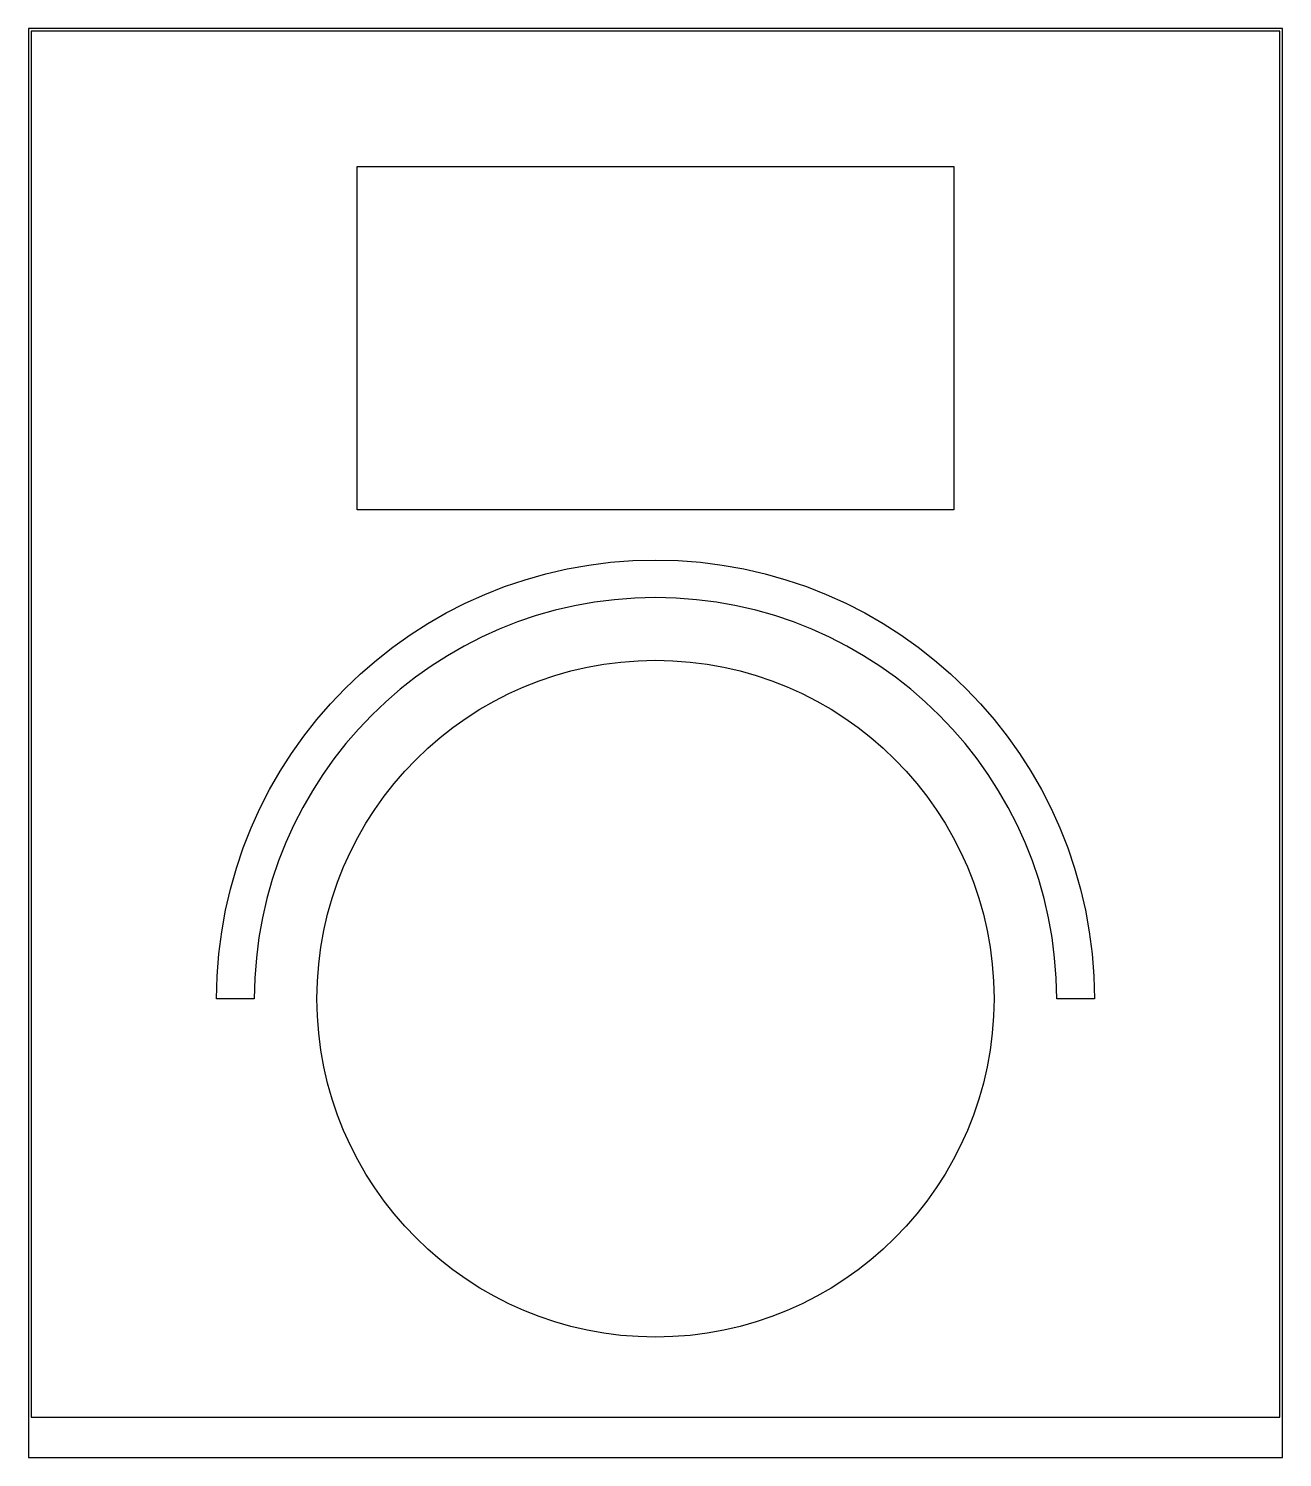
# Model space of a CAD drawing. Header units: millimetres. Extents: x 0 to 50, y 3 to 60.
import ezdxf

# ---------------------------------------------------------------- set-up
doc = ezdxf.new("R2010")
doc.units = ezdxf.units.MM
doc.layers.get('0').update_dxf_attribs({"linetype": 'CONTINUOUS'})

msp = doc.modelspace()

# ---------------------------------------------------------------- linework, layer by layer
for points in [[(0, 3), (50, 3), (50, 60), (0, 60)], [(49.9, 4.6), (49.9, 59.9), (0.1, 59.9), (0.1, 4.6)], [(36.9, 54.5), (36.9, 40.8), (13.1, 40.8), (13.1, 54.5)]]:
    msp.add_lwpolyline(points, close=True)
msp.add_lwpolyline([(9, 21.3), (7.5, 21.3, -1), (42.5, 21.3), (41, 21.3, 1)], format="xyb", close=True)
msp.add_circle((25, 21.3), 13.5)

doc.saveas('drawing.dxf')
